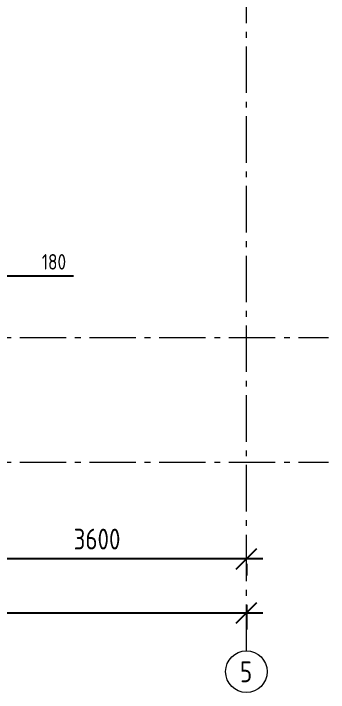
# Model space of a CAD drawing. Header units: millimetres. Extents: x 33461 to 75461, y 50811 to 80511.
# Drawn here: x 50983 to 54777, y 64950 to 73126 of the extents above; entities that cross this region are included whole.
import ezdxf

# ---------------------------------------------------------------- set-up
doc = ezdxf.new("R2010")
doc.units = ezdxf.units.MM
doc.linetypes.add('ГОСТ 2.303 6', pattern=[12, 8, -1.5, 1, -1.5])
doc.layers.add('Оси', color=3, linetype='Continuous')
doc.layers.add('Размеры', color=7, linetype='Continuous', lineweight=20)
doc.styles.add('ГОСТ 2.304', font='CS_Gost2304.shx')
doc.dimstyles.new('СПДС', dxfattribs={"dimscale": 100, "dimtxt": 2.5, "dimasz": 2.5, "dimexe": 2, "dimexo": 0.625, "dimgap": 1, "dimtad": 1, "dimdec": 0, "dimtxsty": 'ГОСТ 2.304', "dimblk": 'OBLIQUE', "dimblk1": 'OBLIQUE', "dimblk2": 'OBLIQUE', "dimcen": 2.5, "dimdle": 2, "dimadec": 0, "dimazin": 2, "dimtfac": 0.75, "dimtdec": 4, "dimtmove": 1, "dimatfit": 3, "dimfxl": 1, "dimtfill": 1, "dimtolj": 1, "dimarcsym": 1})

# ---------------------------------------------------------------- blocks, each defined once
blk = doc.blocks.new('_Oblique')
at = {"color": 0, "linetype": 'ByBlock', "lineweight": -2}
blk.add_line((-0.5, -0.5), (0.5, 0.5), dxfattribs=at)
blk = doc.blocks.new('*D42')
at = {"layer": 'Defpoints', "color": 0, "ltscale": 100}
for p in [(50188.8, 66560.6), (50188.8, 66559.3), (53788.8, 66560.6)]:
    blk.add_point(p, dxfattribs=at)
at = {"layer": 'Оси', "color": 0, "lineweight": -2, "ltscale": 100}
for p, q in [((53988.8, 66559.3), (49988.8, 66559.3)), ((50188.8, 66498.1), (50188.8, 66359.3)), ((53788.8, 66498.1), (53788.8, 66359.3))]:
    blk.add_line(p, q, dxfattribs=at)
at = {"layer": 'Оси', "color": 0, "lineweight": -2, "ltscale": 100, "xscale": 250, "yscale": 250, "zscale": 250, "rotation": 180}
blk.add_blockref('_Oblique', (50188.8, 66559.3), dxfattribs=at)
at = {"layer": 'Оси', "color": 0, "lineweight": -2, "ltscale": 100, "xscale": 250, "yscale": 250, "zscale": 250}
blk.add_blockref('_Oblique', (53788.8, 66559.3), dxfattribs=at)
at = {"layer": 'Оси', "color": 0, "lineweight": 20, "ltscale": 100, "insert": (51988.8, 66796.7), "char_height": 250, "attachment_point": 5, "style": 'ГОСТ 2.304', "bg_fill": 3, "box_fill_scale": 1.1, "bg_fill_color": 256, "bg_fill_true_color": 13158600, "bg_fill_transparency": 0}
blk.add_mtext('\\A1;3600', dxfattribs=at)
blk = doc.blocks.new('*D43')
at = {"layer": 'Defpoints', "color": 0, "ltscale": 100}
for p in [(39388.8, 66066.9), (53788.8, 66066.9), (53788.8, 65907.3)]:
    blk.add_point(p, dxfattribs=at)
at = {"layer": 'Оси', "color": 0, "lineweight": -2, "ltscale": 100}
for p, q in [((39388.8, 66004.4), (39388.8, 65707.3)), ((53788.8, 66004.4), (53788.8, 65707.3)), ((39188.8, 65907.3), (53988.8, 65907.3))]:
    blk.add_line(p, q, dxfattribs=at)
at = {"layer": 'Оси', "color": 0, "lineweight": -2, "ltscale": 100, "xscale": 250, "yscale": 250, "zscale": 250, "rotation": 180}
blk.add_blockref('_Oblique', (39388.8, 65907.3), dxfattribs=at)
at = {"layer": 'Оси', "color": 0, "lineweight": -2, "ltscale": 100, "xscale": 250, "yscale": 250, "zscale": 250}
blk.add_blockref('_Oblique', (53788.8, 65907.3), dxfattribs=at)
at = {"layer": 'Оси', "color": 0, "lineweight": 20, "ltscale": 100, "insert": (46588.8, 66132.3), "char_height": 250, "attachment_point": 5, "style": 'ГОСТ 2.304', "bg_fill": 3, "box_fill_scale": 1.1, "bg_fill_color": 256, "bg_fill_true_color": 13158600, "bg_fill_transparency": 0}
blk.add_mtext('\\A1;14400', dxfattribs=at)
blk = doc.blocks.new('*D117')
at = {"layer": 'Defpoints', "color": 0, "ltscale": 75}
for p in [(50368.8, 69967.4), (50188.8, 69890), (50368.8, 69890)]:
    blk.add_point(p, dxfattribs=at)
at = {"layer": 'Размеры', "color": 0, "lineweight": -2, "ltscale": 75}
for p, q in [((50188.8, 69936.9), (50188.8, 70117.4)), ((50368.8, 69936.9), (50368.8, 70117.4)), ((50038.8, 69967.4), (50518.8, 69967.4)), ((50368.8, 69967.4), (51705.9, 69967.4))]:
    blk.add_line(p, q, dxfattribs=at)
at = {"layer": 'Размеры', "color": 0, "lineweight": -2, "ltscale": 75, "xscale": 187.5, "yscale": 187.5, "zscale": 187.5, "rotation": 180}
blk.add_blockref('_Oblique', (50188.8, 69967.4), dxfattribs=at)
at = {"layer": 'Размеры', "color": 0, "lineweight": -2, "ltscale": 75, "xscale": 187.5, "yscale": 187.5, "zscale": 187.5}
blk.add_blockref('_Oblique', (50368.8, 69967.4), dxfattribs=at)
at = {"layer": 'Размеры', "color": 0, "ltscale": 75, "insert": (51469.2, 70136.2), "char_height": 187.5, "attachment_point": 5, "style": 'ГОСТ 2.304', "bg_fill": 3, "box_fill_scale": 1.1, "bg_fill_color": 256, "bg_fill_true_color": 13158600, "bg_fill_transparency": 0}
blk.add_mtext('\\A1;180', dxfattribs=at)

msp = doc.modelspace()

# ---------------------------------------------------------------- linework, layer by layer
at = {"layer": 'Оси', "linetype": 'ГОСТ 2.303 6', "lineweight": 20, "ltscale": 70}
for p, q in [((53788.8, 65449.9), (53788.8, 78949.9)), ((36777.4, 69223.3), (54777.4, 69223.3)), ((36777.4, 67723.3), (54777.4, 67723.3))]:
    msp.add_line(p, q, dxfattribs=at)
at = {"layer": 'Оси', "lineweight": 20, "ltscale": 100}
msp.add_circle((53788.8, 65199.9), 250, dxfattribs=at)

# ---------------------------------------------------------------- texts
at = {"layer": 'Оси', "lineweight": 20, "ltscale": 100, "insert": (53784.5, 65198), "char_height": 250, "width": 270.465, "attachment_point": 5, "style": 'ГОСТ 2.304'}
msp.add_mtext('5', dxfattribs=at)

# ---------------------------------------------------------------- dimensions: what is measured, and where the dimension line sits
at = {"layer": 'Размеры', "ltscale": 75}
dim = msp.add_linear_dim(base=(50368.8, 69967.4), p1=(50188.8, 69890), p2=(50368.8, 69890), dimstyle='СПДС', override={"dimscale": 75}, dxfattribs=at)
dim.commit()
dim.dimension.update_dxf_attribs({"geometry": '*D117', "text_midpoint": (51469.2, 69926.2), "dimtype": 160})

# ---------------------------------------------------------------- next in the draw order: dimensions: what is measured, and where the dimension line sits
at = {"layer": 'Оси', "lineweight": 20, "ltscale": 100}
for base, p1, p2, picture, middle in [((50188.8, 66559.3), (53788.8, 66560.6), (50188.8, 66560.6), '*D42', (51988.8, 66796.7)), ((53788.8, 65907.3), (39388.8, 66066.9), (53788.8, 66066.9), '*D43', (46588.8, 66132.3))]:
    dim = msp.add_linear_dim(base=base, p1=p1, p2=p2, dimstyle='СПДС', dxfattribs=at)
    dim.commit()
    dim.dimension.update_dxf_attribs({"geometry": picture, "text_midpoint": middle})

doc.saveas('drawing.dxf')
